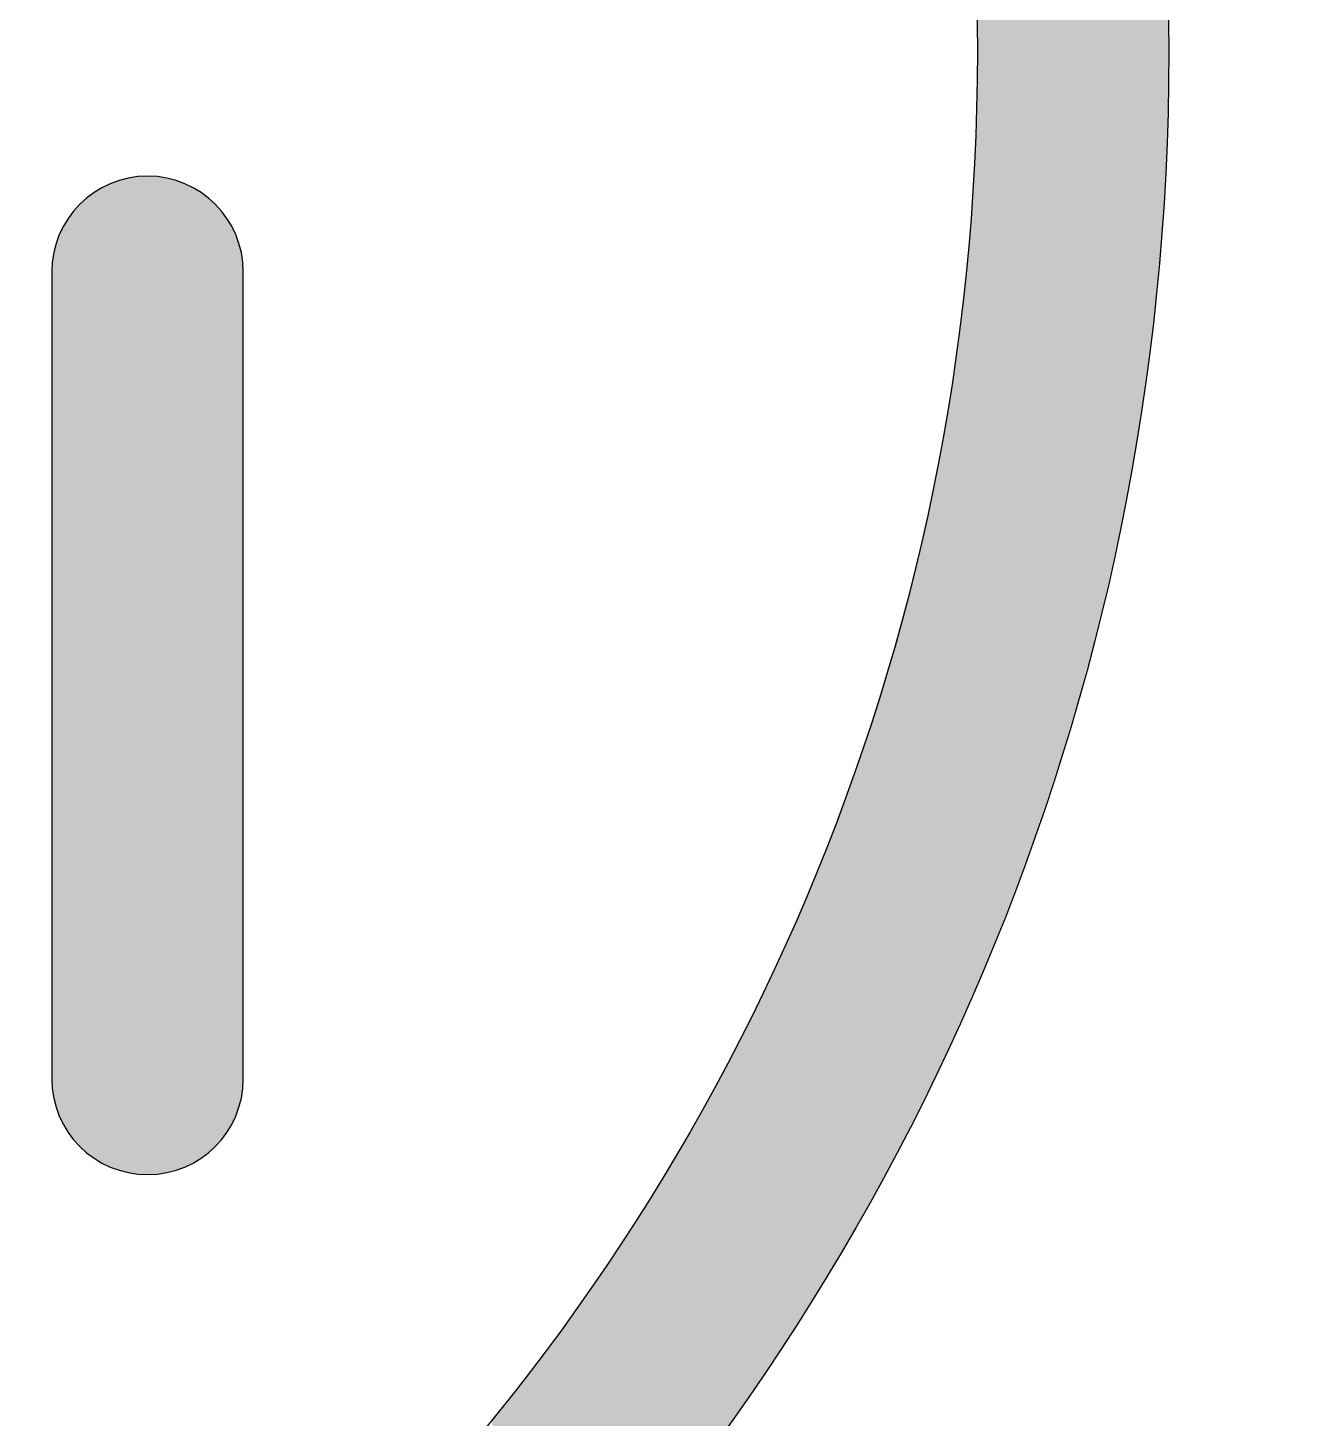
# Model space of a CAD drawing. Extents: x 14808 to 20058, y -13198 to -11680.
# Drawn here: x 16021.88 to 16022.875, y -12011.019 to -12009.93 of the extents above; entities that cross this region are included whole.
import ezdxf

# ---------------------------------------------------------------- set-up
doc = ezdxf.new("R2010")
doc.units = 0
doc.header["$LTSCALE"] = 7
doc.header["$MEASUREMENT"] = 0
doc.layers.get('0').update_dxf_attribs({"color": 2, "linetype": 'CONTINUOUS'})
doc.layers.add('D', color=2, linetype='CONTINUOUS')
doc.styles.add('GHS', font='romans', dxfattribs={"bigfont": 'ghs'})
doc.dimstyles.new('STANDARD$7', dxfattribs={"dimtxt": 3.5, "dimasz": 3, "dimexe": 1, "dimexo": 0.0625, "dimgap": 1, "dimtad": 1, "dimdec": 4, "dimzin": 0, "dimdsep": 46, "dimtxsty": 'GHS', "dimcen": 1, "dimclrt": 2, "dimadec": 0, "dimazin": 0, "dimtfac": 1, "dimtdec": 4, "dimtofl": 0, "dimtmove": 0, "dimatfit": 3, "dimfxl": 1, "dimtolj": 1, "dimtzin": 0, "dimarcsym": 0})

msp = doc.modelspace()

# ---------------------------------------------------------------- linework, layer by layer
at = {"color": 7, "linetype": 'Continuous', "lineweight": 15}
for radius in [16.3242, 15.7587]:
    msp.add_circle((16010.5812, -12018.6267), radius, dxfattribs=at)
at = {"layer": 'D'}
for p, q in [((16021.8984, -12010.1212), (16021.8984, -12010.7531)), ((16022.0484, -12010.7531), (16022.0484, -12010.1212))]:
    msp.add_line(p, q, dxfattribs=at)
for radius in [1.85, 1.7]:
    msp.add_circle((16020.9234, -12009.9489), radius, dxfattribs=at)
for centre, start, end in [((16021.9734, -12010.1212), 0, 180), ((16021.9734, -12010.7531), 180, 0)]:
    msp.add_arc(centre, 0.075, start, end, dxfattribs=at)
for points in [[(16022.6234, -12009.9489), (16022.6229, -12009.2184), (16022.6234, -12009.2193)], [(16022.6229, -12009.9112), (16022.6229, -12009.2184), (16022.6234, -12009.9489)], [(16022.626, -12010.6725), (16022.6234, -12009.2193), (16022.626, -12009.2253)], [(16022.6234, -12010.6784), (16022.6234, -12009.2193), (16022.626, -12010.6725)], [(16022.6435, -12010.6299), (16022.626, -12009.2253), (16022.6435, -12009.2679)], [(16022.626, -12010.6725), (16022.626, -12009.2253), (16022.6435, -12010.6299)], [(16022.6598, -12010.5871), (16022.6435, -12009.2679), (16022.6598, -12009.3107)], [(16022.6435, -12010.6299), (16022.6435, -12009.2679), (16022.6598, -12010.5871)], [(16022.675, -12010.5441), (16022.6598, -12009.3107), (16022.675, -12009.3537)], [(16022.6598, -12010.5871), (16022.6598, -12009.3107), (16022.675, -12010.5441)], [(16022.689, -12010.5011), (16022.675, -12009.3537), (16022.689, -12009.3967)], [(16022.675, -12010.5441), (16022.675, -12009.3537), (16022.689, -12010.5011)], [(16022.7019, -12010.4579), (16022.689, -12009.3967), (16022.7019, -12009.4399)], [(16022.689, -12010.5011), (16022.689, -12009.3967), (16022.7019, -12010.4579)], [(16022.7137, -12010.4148), (16022.7019, -12009.4399), (16022.7137, -12009.483)], [(16022.7019, -12010.4579), (16022.7019, -12009.4399), (16022.7137, -12010.4148)], [(16022.7244, -12010.3716), (16022.7137, -12009.483), (16022.7244, -12009.5262)], [(16022.7137, -12010.4148), (16022.7137, -12009.483), (16022.7244, -12010.3716)], [(16022.734, -12010.3285), (16022.7244, -12009.5262), (16022.734, -12009.5693)], [(16022.7244, -12010.3716), (16022.7244, -12009.5262), (16022.734, -12010.3285)], [(16022.7425, -12010.2855), (16022.734, -12009.5693), (16022.7425, -12009.6123)], [(16022.734, -12010.3285), (16022.734, -12009.5693), (16022.7425, -12010.2855)], [(16022.7499, -12010.2426), (16022.7425, -12009.6123), (16022.7499, -12009.6551)], [(16022.7425, -12010.2855), (16022.7425, -12009.6123), (16022.7499, -12010.2426)], [(16022.7562, -12010.1999), (16022.7499, -12009.6551), (16022.7562, -12009.6979)], [(16022.7499, -12010.2426), (16022.7499, -12009.6551), (16022.7562, -12010.1999)], [(16022.7616, -12010.1574), (16022.7562, -12009.6979), (16022.7616, -12009.7404)], [(16022.7562, -12010.1999), (16022.7562, -12009.6979), (16022.7616, -12010.1574)], [(16022.7659, -12010.1151), (16022.7616, -12009.7404), (16022.7659, -12009.7827)], [(16022.7616, -12010.1574), (16022.7616, -12009.7404), (16022.7659, -12010.1151)], [(16022.7692, -12010.0731), (16022.7659, -12009.7827), (16022.7692, -12009.8247)], [(16022.7659, -12010.1151), (16022.7659, -12009.7827), (16022.7692, -12010.0731)], [(16022.7715, -12010.0314), (16022.7692, -12009.8247), (16022.7715, -12009.8664)], [(16022.7692, -12010.0731), (16022.7692, -12009.8247), (16022.7715, -12010.0314)], [(16022.7729, -12009.99), (16022.7715, -12009.8664), (16022.7729, -12009.9078)], [(16022.7715, -12010.0314), (16022.7715, -12009.8664), (16022.7729, -12009.99)], [(16022.7729, -12009.99), (16022.7729, -12009.9078), (16022.7734, -12009.9489)], [(16022.6234, -12010.6784), (16022.6229, -12009.9866), (16022.6234, -12009.9489)], [(16022.6229, -12010.6794), (16022.6217, -12010.0247), (16022.6229, -12009.9866)], [(16022.6229, -12010.6794), (16022.6229, -12009.9866), (16022.6234, -12010.6784)], [(16022.6217, -12010.6823), (16022.6195, -12010.063), (16022.6217, -12010.0247)], [(16022.6217, -12010.6823), (16022.6217, -12010.0247), (16022.6229, -12010.6794)], [(16021.951, -12010.8247), (16021.9492, -12010.0502), (16021.951, -12010.0496)], [(16021.9527, -12010.8252), (16021.951, -12010.0496), (16021.9527, -12010.0491)], [(16021.951, -12010.8247), (16021.951, -12010.0496), (16021.9527, -12010.8252)], [(16021.9545, -12010.8257), (16021.9527, -12010.0491), (16021.9545, -12010.0486)], [(16021.9527, -12010.8252), (16021.9527, -12010.0491), (16021.9545, -12010.8257)], [(16021.9562, -12010.8261), (16021.9545, -12010.0486), (16021.9562, -12010.0482)], [(16021.9545, -12010.8257), (16021.9545, -12010.0486), (16021.9562, -12010.8261)], [(16021.958, -12010.8265), (16021.9562, -12010.0482), (16021.958, -12010.0478)], [(16021.9562, -12010.8261), (16021.9562, -12010.0482), (16021.958, -12010.8265)], [(16021.9597, -12010.8269), (16021.958, -12010.0478), (16021.9597, -12010.0475)], [(16021.958, -12010.8265), (16021.958, -12010.0478), (16021.9597, -12010.8269)], [(16021.9615, -12010.8272), (16021.9597, -12010.0475), (16021.9615, -12010.0472)], [(16021.9597, -12010.8269), (16021.9597, -12010.0475), (16021.9615, -12010.8272)], [(16021.9632, -12010.8274), (16021.9615, -12010.0472), (16021.9632, -12010.0469)], [(16021.9615, -12010.8272), (16021.9615, -12010.0472), (16021.9632, -12010.8274)], [(16021.9649, -12010.8276), (16021.9632, -12010.0469), (16021.9649, -12010.0467)], [(16021.9632, -12010.8274), (16021.9632, -12010.0469), (16021.9649, -12010.8276)], [(16021.9666, -12010.8278), (16021.9649, -12010.0467), (16021.9666, -12010.0465)], [(16021.9649, -12010.8276), (16021.9649, -12010.0467), (16021.9666, -12010.8278)], [(16021.9683, -12010.8279), (16021.9666, -12010.0465), (16021.9683, -12010.0464)], [(16021.9666, -12010.8278), (16021.9666, -12010.0465), (16021.9683, -12010.8279)], [(16021.97, -12010.828), (16021.9683, -12010.0464), (16021.97, -12010.0463)], [(16021.9683, -12010.8279), (16021.9683, -12010.0464), (16021.97, -12010.828)], [(16021.9717, -12010.8281), (16021.97, -12010.0463), (16021.9717, -12010.0462)], [(16021.97, -12010.828), (16021.97, -12010.0463), (16021.9717, -12010.8281)], [(16021.9734, -12010.8281), (16021.9717, -12010.0462), (16021.9734, -12010.0462)], [(16021.9717, -12010.8281), (16021.9717, -12010.0462), (16021.9734, -12010.8281)], [(16021.975, -12010.8281), (16021.9734, -12010.0462), (16021.975, -12010.0462)], [(16021.9734, -12010.8281), (16021.9734, -12010.0462), (16021.975, -12010.8281)], [(16021.9767, -12010.828), (16021.975, -12010.0462), (16021.9767, -12010.0463)], [(16021.975, -12010.8281), (16021.975, -12010.0462), (16021.9767, -12010.828)], [(16021.9784, -12010.8279), (16021.9767, -12010.0463), (16021.9784, -12010.0464)], [(16021.9767, -12010.828), (16021.9767, -12010.0463), (16021.9784, -12010.8279)], [(16021.9801, -12010.8278), (16021.9784, -12010.0464), (16021.9801, -12010.0465)], [(16021.9784, -12010.8279), (16021.9784, -12010.0464), (16021.9801, -12010.8278)], [(16021.9818, -12010.8276), (16021.9801, -12010.0465), (16021.9818, -12010.0467)], [(16021.9801, -12010.8278), (16021.9801, -12010.0465), (16021.9818, -12010.8276)], [(16021.9835, -12010.8274), (16021.9818, -12010.0467), (16021.9835, -12010.0469)], [(16021.9818, -12010.8276), (16021.9818, -12010.0467), (16021.9835, -12010.8274)], [(16021.9853, -12010.8272), (16021.9835, -12010.0469), (16021.9853, -12010.0472)], [(16021.9835, -12010.8274), (16021.9835, -12010.0469), (16021.9853, -12010.8272)], [(16021.987, -12010.8269), (16021.9853, -12010.0472), (16021.987, -12010.0475)], [(16021.9853, -12010.8272), (16021.9853, -12010.0472), (16021.987, -12010.8269)], [(16021.9888, -12010.8265), (16021.987, -12010.0475), (16021.9888, -12010.0478)], [(16021.987, -12010.8269), (16021.987, -12010.0475), (16021.9888, -12010.8265)], [(16021.9905, -12010.8261), (16021.9888, -12010.0478), (16021.9905, -12010.0482)], [(16021.9888, -12010.8265), (16021.9888, -12010.0478), (16021.9905, -12010.8261)], [(16021.9922, -12010.8257), (16021.9905, -12010.0482), (16021.9922, -12010.0486)], [(16021.9905, -12010.8261), (16021.9905, -12010.0482), (16021.9922, -12010.8257)], [(16021.994, -12010.8252), (16021.9922, -12010.0486), (16021.994, -12010.0491)], [(16021.9922, -12010.8257), (16021.9922, -12010.0486), (16021.994, -12010.8252)], [(16021.9957, -12010.8247), (16021.994, -12010.0491), (16021.9957, -12010.0496)], [(16021.994, -12010.8252), (16021.994, -12010.0491), (16021.9957, -12010.8247)], [(16021.9975, -12010.8241), (16021.9957, -12010.0496), (16021.9975, -12010.0502)], [(16021.9957, -12010.8247), (16021.9957, -12010.0496), (16021.9975, -12010.8241)], [(16021.9292, -12010.8137), (16021.9276, -12010.0618), (16021.9292, -12010.0606)], [(16021.9307, -12010.8148), (16021.9292, -12010.0606), (16021.9307, -12010.0595)], [(16021.9292, -12010.8137), (16021.9292, -12010.0606), (16021.9307, -12010.8148)], [(16021.9323, -12010.8159), (16021.9307, -12010.0595), (16021.9323, -12010.0584)], [(16021.9307, -12010.8148), (16021.9307, -12010.0595), (16021.9323, -12010.8159)], [(16021.9339, -12010.8169), (16021.9323, -12010.0584), (16021.9339, -12010.0574)], [(16021.9323, -12010.8159), (16021.9323, -12010.0584), (16021.9339, -12010.8169)], [(16021.9356, -12010.8179), (16021.9339, -12010.0574), (16021.9356, -12010.0564)], [(16021.9339, -12010.8169), (16021.9339, -12010.0574), (16021.9356, -12010.8179)], [(16021.9372, -12010.8188), (16021.9356, -12010.0564), (16021.9372, -12010.0555)], [(16021.9356, -12010.8179), (16021.9356, -12010.0564), (16021.9372, -12010.8188)], [(16021.9389, -12010.8197), (16021.9372, -12010.0555), (16021.9389, -12010.0546)], [(16021.9372, -12010.8188), (16021.9372, -12010.0555), (16021.9389, -12010.8197)], [(16021.9406, -12010.8206), (16021.9389, -12010.0546), (16021.9406, -12010.0537)], [(16021.9389, -12010.8197), (16021.9389, -12010.0546), (16021.9406, -12010.8206)], [(16021.9423, -12010.8214), (16021.9406, -12010.0537), (16021.9423, -12010.0529)], [(16021.9406, -12010.8206), (16021.9406, -12010.0537), (16021.9423, -12010.8214)], [(16021.944, -12010.8221), (16021.9423, -12010.0529), (16021.944, -12010.0522)], [(16021.9423, -12010.8214), (16021.9423, -12010.0529), (16021.944, -12010.8221)], [(16021.9458, -12010.8228), (16021.944, -12010.0522), (16021.9458, -12010.0515)], [(16021.944, -12010.8221), (16021.944, -12010.0522), (16021.9458, -12010.8228)], [(16021.9475, -12010.8235), (16021.9458, -12010.0515), (16021.9475, -12010.0508)], [(16021.9458, -12010.8228), (16021.9458, -12010.0515), (16021.9475, -12010.8235)], [(16021.9492, -12010.8241), (16021.9475, -12010.0508), (16021.9492, -12010.0502)], [(16021.9475, -12010.8235), (16021.9475, -12010.0508), (16021.9492, -12010.8241)], [(16021.9492, -12010.8241), (16021.9492, -12010.0502), (16021.951, -12010.8247)], [(16021.9992, -12010.8235), (16021.9975, -12010.0502), (16021.9992, -12010.0508)], [(16021.9975, -12010.8241), (16021.9975, -12010.0502), (16021.9992, -12010.8235)], [(16022.001, -12010.8228), (16021.9992, -12010.0508), (16022.001, -12010.0515)], [(16021.9992, -12010.8235), (16021.9992, -12010.0508), (16022.001, -12010.8228)], [(16022.0027, -12010.8221), (16022.001, -12010.0515), (16022.0027, -12010.0522)], [(16022.001, -12010.8228), (16022.001, -12010.0515), (16022.0027, -12010.8221)], [(16022.0044, -12010.8214), (16022.0027, -12010.0522), (16022.0044, -12010.0529)], [(16022.0027, -12010.8221), (16022.0027, -12010.0522), (16022.0044, -12010.8214)], [(16022.0061, -12010.8206), (16022.0044, -12010.0529), (16022.0061, -12010.0537)], [(16022.0044, -12010.8214), (16022.0044, -12010.0529), (16022.0061, -12010.8206)], [(16022.0078, -12010.8197), (16022.0061, -12010.0537), (16022.0078, -12010.0546)], [(16022.0061, -12010.8206), (16022.0061, -12010.0537), (16022.0078, -12010.8197)], [(16022.0095, -12010.8188), (16022.0078, -12010.0546), (16022.0095, -12010.0555)], [(16022.0078, -12010.8197), (16022.0078, -12010.0546), (16022.0095, -12010.8188)], [(16022.0111, -12010.8179), (16022.0095, -12010.0555), (16022.0111, -12010.0564)], [(16022.0095, -12010.8188), (16022.0095, -12010.0555), (16022.0111, -12010.8179)], [(16022.0128, -12010.8169), (16022.0111, -12010.0564), (16022.0128, -12010.0574)], [(16022.0111, -12010.8179), (16022.0111, -12010.0564), (16022.0128, -12010.8169)], [(16022.0144, -12010.8159), (16022.0128, -12010.0574), (16022.0144, -12010.0584)], [(16022.0128, -12010.8169), (16022.0128, -12010.0574), (16022.0144, -12010.8159)], [(16022.016, -12010.8148), (16022.0144, -12010.0584), (16022.016, -12010.0595)], [(16022.0144, -12010.8159), (16022.0144, -12010.0584), (16022.016, -12010.8148)], [(16022.0176, -12010.8137), (16022.016, -12010.0595), (16022.0176, -12010.0606)], [(16022.016, -12010.8148), (16022.016, -12010.0595), (16022.0176, -12010.8137)], [(16022.0191, -12010.8125), (16022.0176, -12010.0606), (16022.0191, -12010.0618)], [(16022.0176, -12010.8137), (16022.0176, -12010.0606), (16022.0191, -12010.8125)], [(16021.9177, -12010.8033), (16021.9164, -12010.0724), (16021.9177, -12010.071)], [(16021.919, -12010.8048), (16021.9177, -12010.071), (16021.919, -12010.0696)], [(16021.9177, -12010.8033), (16021.9177, -12010.071), (16021.919, -12010.8048)], [(16021.9203, -12010.8061), (16021.919, -12010.0696), (16021.9203, -12010.0682)], [(16021.919, -12010.8048), (16021.919, -12010.0696), (16021.9203, -12010.8061)], [(16021.9217, -12010.8075), (16021.9203, -12010.0682), (16021.9217, -12010.0668)], [(16021.9203, -12010.8061), (16021.9203, -12010.0682), (16021.9217, -12010.8075)], [(16021.9231, -12010.8088), (16021.9217, -12010.0668), (16021.9231, -12010.0655)], [(16021.9217, -12010.8075), (16021.9217, -12010.0668), (16021.9231, -12010.8088)], [(16021.9246, -12010.8101), (16021.9231, -12010.0655), (16021.9246, -12010.0642)], [(16021.9231, -12010.8088), (16021.9231, -12010.0655), (16021.9246, -12010.8101)], [(16021.9261, -12010.8113), (16021.9246, -12010.0642), (16021.9261, -12010.063)], [(16021.9246, -12010.8101), (16021.9246, -12010.0642), (16021.9261, -12010.8113)], [(16021.9276, -12010.8125), (16021.9261, -12010.063), (16021.9276, -12010.0618)], [(16021.9261, -12010.8113), (16021.9261, -12010.063), (16021.9276, -12010.8125)], [(16021.9276, -12010.8125), (16021.9276, -12010.0618), (16021.9292, -12010.8137)], [(16022.0206, -12010.8113), (16022.0191, -12010.0618), (16022.0206, -12010.063)], [(16022.0191, -12010.8125), (16022.0191, -12010.0618), (16022.0206, -12010.8113)], [(16022.0221, -12010.8101), (16022.0206, -12010.063), (16022.0221, -12010.0642)], [(16022.0206, -12010.8113), (16022.0206, -12010.063), (16022.0221, -12010.8101)], [(16022.0236, -12010.8088), (16022.0221, -12010.0642), (16022.0236, -12010.0655)], [(16022.0221, -12010.8101), (16022.0221, -12010.0642), (16022.0236, -12010.8088)], [(16022.025, -12010.8075), (16022.0236, -12010.0655), (16022.025, -12010.0668)], [(16022.0236, -12010.8088), (16022.0236, -12010.0655), (16022.025, -12010.8075)], [(16022.0264, -12010.8061), (16022.025, -12010.0668), (16022.0264, -12010.0682)], [(16022.025, -12010.8075), (16022.025, -12010.0668), (16022.0264, -12010.8061)], [(16022.0277, -12010.8048), (16022.0264, -12010.0682), (16022.0277, -12010.0696)], [(16022.0264, -12010.8061), (16022.0264, -12010.0682), (16022.0277, -12010.8048)], [(16022.0291, -12010.8033), (16022.0277, -12010.0696), (16022.0291, -12010.071)], [(16022.0277, -12010.8048), (16022.0277, -12010.0696), (16022.0291, -12010.8033)], [(16022.0303, -12010.8019), (16022.0291, -12010.071), (16022.0303, -12010.0724)], [(16022.0291, -12010.8033), (16022.0291, -12010.071), (16022.0303, -12010.8019)], [(16022.6195, -12010.6872), (16022.6165, -12010.1016), (16022.6195, -12010.063)], [(16022.6195, -12010.6872), (16022.6195, -12010.063), (16022.6217, -12010.6823)], [(16021.9096, -12010.7925), (16021.9086, -12010.0834), (16021.9096, -12010.0818)], [(16021.9106, -12010.7942), (16021.9096, -12010.0818), (16021.9106, -12010.0802)], [(16021.9096, -12010.7925), (16021.9096, -12010.0818), (16021.9106, -12010.7942)], [(16021.9117, -12010.7957), (16021.9106, -12010.0802), (16021.9117, -12010.0786)], [(16021.9106, -12010.7942), (16021.9106, -12010.0802), (16021.9117, -12010.7957)], [(16021.9128, -12010.7973), (16021.9117, -12010.0786), (16021.9128, -12010.077)], [(16021.9117, -12010.7957), (16021.9117, -12010.0786), (16021.9128, -12010.7973)], [(16021.9139, -12010.7989), (16021.9128, -12010.077), (16021.9139, -12010.0755)], [(16021.9128, -12010.7973), (16021.9128, -12010.077), (16021.9139, -12010.7989)], [(16021.9151, -12010.8004), (16021.9139, -12010.0755), (16021.9151, -12010.0739)], [(16021.9139, -12010.7989), (16021.9139, -12010.0755), (16021.9151, -12010.8004)], [(16021.9164, -12010.8019), (16021.9151, -12010.0739), (16021.9164, -12010.0724)], [(16021.9151, -12010.8004), (16021.9151, -12010.0739), (16021.9164, -12010.8019)], [(16021.9164, -12010.8019), (16021.9164, -12010.0724), (16021.9177, -12010.8033)], [(16022.0316, -12010.8004), (16022.0303, -12010.0724), (16022.0316, -12010.0739)], [(16022.0303, -12010.8019), (16022.0303, -12010.0724), (16022.0316, -12010.8004)], [(16022.0328, -12010.7989), (16022.0316, -12010.0739), (16022.0328, -12010.0755)], [(16022.0316, -12010.8004), (16022.0316, -12010.0739), (16022.0328, -12010.7989)], [(16022.0339, -12010.7973), (16022.0328, -12010.0755), (16022.0339, -12010.077)], [(16022.0328, -12010.7989), (16022.0328, -12010.0755), (16022.0339, -12010.7973)], [(16022.0351, -12010.7957), (16022.0339, -12010.077), (16022.0351, -12010.0786)], [(16022.0339, -12010.7973), (16022.0339, -12010.077), (16022.0351, -12010.7957)], [(16022.0361, -12010.7942), (16022.0351, -12010.0786), (16022.0361, -12010.0802)], [(16022.0351, -12010.7957), (16022.0351, -12010.0786), (16022.0361, -12010.7942)], [(16022.0372, -12010.7925), (16022.0361, -12010.0802), (16022.0372, -12010.0818)], [(16022.0361, -12010.7942), (16022.0361, -12010.0802), (16022.0372, -12010.7925)], [(16022.0381, -12010.7909), (16022.0372, -12010.0818), (16022.0381, -12010.0834)], [(16022.0372, -12010.7925), (16022.0372, -12010.0818), (16022.0381, -12010.7909)], [(16021.9036, -12010.7807), (16021.903, -12010.0953), (16021.9036, -12010.0936)], [(16021.9043, -12010.7824), (16021.9036, -12010.0936), (16021.9043, -12010.0919)], [(16021.9036, -12010.7807), (16021.9036, -12010.0936), (16021.9043, -12010.7824)], [(16021.9051, -12010.7842), (16021.9043, -12010.0919), (16021.9051, -12010.0902)], [(16021.9043, -12010.7824), (16021.9043, -12010.0919), (16021.9051, -12010.7842)], [(16021.9059, -12010.7859), (16021.9051, -12010.0902), (16021.9059, -12010.0885)], [(16021.9051, -12010.7842), (16021.9051, -12010.0902), (16021.9059, -12010.7859)], [(16021.9067, -12010.7876), (16021.9059, -12010.0885), (16021.9067, -12010.0868)], [(16021.9059, -12010.7859), (16021.9059, -12010.0885), (16021.9067, -12010.7876)], [(16021.9076, -12010.7892), (16021.9067, -12010.0868), (16021.9076, -12010.0851)], [(16021.9067, -12010.7876), (16021.9067, -12010.0868), (16021.9076, -12010.7892)], [(16021.9086, -12010.7909), (16021.9076, -12010.0851), (16021.9086, -12010.0834)], [(16021.9076, -12010.7892), (16021.9076, -12010.0851), (16021.9086, -12010.7909)], [(16021.9086, -12010.7909), (16021.9086, -12010.0834), (16021.9096, -12010.7925)], [(16022.0391, -12010.7892), (16022.0381, -12010.0834), (16022.0391, -12010.0851)], [(16022.0381, -12010.7909), (16022.0381, -12010.0834), (16022.0391, -12010.7892)], [(16022.04, -12010.7876), (16022.0391, -12010.0851), (16022.04, -12010.0868)], [(16022.0391, -12010.7892), (16022.0391, -12010.0851), (16022.04, -12010.7876)], [(16022.0408, -12010.7859), (16022.04, -12010.0868), (16022.0408, -12010.0885)], [(16022.04, -12010.7876), (16022.04, -12010.0868), (16022.0408, -12010.7859)], [(16022.0416, -12010.7842), (16022.0408, -12010.0885), (16022.0416, -12010.0902)], [(16022.0408, -12010.7859), (16022.0408, -12010.0885), (16022.0416, -12010.7842)], [(16022.0424, -12010.7824), (16022.0416, -12010.0902), (16022.0424, -12010.0919)], [(16022.0416, -12010.7842), (16022.0416, -12010.0902), (16022.0424, -12010.7824)], [(16022.0431, -12010.7807), (16022.0424, -12010.0919), (16022.0431, -12010.0936)], [(16022.0424, -12010.7824), (16022.0424, -12010.0919), (16022.0431, -12010.7807)], [(16022.0438, -12010.779), (16022.0431, -12010.0936), (16022.0438, -12010.0953)], [(16022.0431, -12010.7807), (16022.0431, -12010.0936), (16022.0438, -12010.779)], [(16021.9003, -12010.7702), (16021.9, -12010.1058), (16021.9003, -12010.1041)], [(16021.9008, -12010.772), (16021.9003, -12010.1041), (16021.9008, -12010.1023)], [(16021.9003, -12010.7702), (16021.9003, -12010.1041), (16021.9008, -12010.772)], [(16021.9013, -12010.7737), (16021.9008, -12010.1023), (16021.9013, -12010.1006)], [(16021.9008, -12010.772), (16021.9008, -12010.1023), (16021.9013, -12010.7737)], [(16021.9018, -12010.7755), (16021.9013, -12010.1006), (16021.9018, -12010.0988)], [(16021.9013, -12010.7737), (16021.9013, -12010.1006), (16021.9018, -12010.7755)], [(16021.9023, -12010.7772), (16021.9018, -12010.0988), (16021.9023, -12010.0971)], [(16021.9018, -12010.7755), (16021.9018, -12010.0988), (16021.9023, -12010.7772)], [(16021.903, -12010.779), (16021.9023, -12010.0971), (16021.903, -12010.0953)], [(16021.9023, -12010.7772), (16021.9023, -12010.0971), (16021.903, -12010.779)], [(16021.903, -12010.779), (16021.903, -12010.0953), (16021.9036, -12010.7807)], [(16022.0444, -12010.7772), (16022.0438, -12010.0953), (16022.0444, -12010.0971)], [(16022.0438, -12010.779), (16022.0438, -12010.0953), (16022.0444, -12010.7772)], [(16022.0449, -12010.7755), (16022.0444, -12010.0971), (16022.0449, -12010.0988)], [(16022.0444, -12010.7772), (16022.0444, -12010.0971), (16022.0449, -12010.7755)], [(16022.0455, -12010.7737), (16022.0449, -12010.0988), (16022.0455, -12010.1006)], [(16022.0449, -12010.7755), (16022.0449, -12010.0988), (16022.0455, -12010.7737)], [(16022.0459, -12010.772), (16022.0455, -12010.1006), (16022.0459, -12010.1023)], [(16022.0455, -12010.7737), (16022.0455, -12010.1006), (16022.0459, -12010.772)], [(16022.0464, -12010.7702), (16022.0459, -12010.1023), (16022.0464, -12010.1041)], [(16022.0459, -12010.772), (16022.0459, -12010.1023), (16022.0464, -12010.7702)], [(16022.0468, -12010.7685), (16022.0464, -12010.1041), (16022.0468, -12010.1058)], [(16022.0464, -12010.7702), (16022.0464, -12010.1041), (16022.0468, -12010.7685)], [(16022.6165, -12010.6941), (16022.6125, -12010.1405), (16022.6165, -12010.1016)], [(16022.6165, -12010.6941), (16022.6165, -12010.1016), (16022.6195, -12010.6872)], [(16021.8987, -12010.7598), (16021.8985, -12010.1162), (16021.8987, -12010.1145)], [(16021.8988, -12010.7616), (16021.8987, -12010.1145), (16021.8988, -12010.1128)], [(16021.8987, -12010.7598), (16021.8987, -12010.1145), (16021.8988, -12010.7616)], [(16021.8991, -12010.7633), (16021.8988, -12010.1128), (16021.8991, -12010.111)], [(16021.8988, -12010.7616), (16021.8988, -12010.1128), (16021.8991, -12010.7633)], [(16021.8993, -12010.765), (16021.8991, -12010.111), (16021.8993, -12010.1093)], [(16021.8991, -12010.7633), (16021.8991, -12010.111), (16021.8993, -12010.765)], [(16021.8996, -12010.7668), (16021.8993, -12010.1093), (16021.8996, -12010.1076)], [(16021.8993, -12010.765), (16021.8993, -12010.1093), (16021.8996, -12010.7668)], [(16021.9, -12010.7685), (16021.8996, -12010.1076), (16021.9, -12010.1058)], [(16021.8996, -12010.7668), (16021.8996, -12010.1076), (16021.9, -12010.7685)], [(16021.9, -12010.7685), (16021.9, -12010.1058), (16021.9003, -12010.7702)], [(16022.0471, -12010.7668), (16022.0468, -12010.1058), (16022.0471, -12010.1076)], [(16022.0468, -12010.7685), (16022.0468, -12010.1058), (16022.0471, -12010.7668)], [(16022.0474, -12010.765), (16022.0471, -12010.1076), (16022.0474, -12010.1093)], [(16022.0471, -12010.7668), (16022.0471, -12010.1076), (16022.0474, -12010.765)], [(16022.0477, -12010.7633), (16022.0474, -12010.1093), (16022.0477, -12010.111)], [(16022.0474, -12010.765), (16022.0474, -12010.1093), (16022.0477, -12010.7633)], [(16022.0479, -12010.7616), (16022.0477, -12010.111), (16022.0479, -12010.1128)], [(16022.0477, -12010.7633), (16022.0477, -12010.111), (16022.0479, -12010.7616)], [(16022.0481, -12010.7598), (16022.0479, -12010.1128), (16022.0481, -12010.1145)], [(16022.0479, -12010.7616), (16022.0479, -12010.1128), (16022.0481, -12010.7598)], [(16022.0482, -12010.7581), (16022.0481, -12010.1145), (16022.0482, -12010.1162)], [(16022.0481, -12010.7598), (16022.0481, -12010.1145), (16022.0482, -12010.7581)], [(16021.8985, -12010.7581), (16021.8984, -12010.1179), (16021.8985, -12010.1162)], [(16021.8984, -12010.7565), (16021.8984, -12010.1179), (16021.8985, -12010.7581)], [(16021.8984, -12010.7565), (16021.8984, -12010.1195), (16021.8984, -12010.1179)], [(16021.8984, -12010.7548), (16021.8984, -12010.1195), (16021.8984, -12010.7565)], [(16021.8984, -12010.7548), (16021.8984, -12010.1212), (16021.8984, -12010.1195)], [(16021.8984, -12010.7531), (16021.8984, -12010.1212), (16021.8984, -12010.7548)], [(16021.8985, -12010.7581), (16021.8985, -12010.1162), (16021.8987, -12010.7598)], [(16022.0483, -12010.7565), (16022.0482, -12010.1162), (16022.0483, -12010.1179)], [(16022.0482, -12010.7581), (16022.0482, -12010.1162), (16022.0483, -12010.7565)], [(16022.0483, -12010.7548), (16022.0483, -12010.1179), (16022.0483, -12010.1195)], [(16022.0483, -12010.7565), (16022.0483, -12010.1179), (16022.0483, -12010.7548)], [(16022.0484, -12010.7531), (16022.0483, -12010.1195), (16022.0484, -12010.1212)], [(16022.0483, -12010.7548), (16022.0483, -12010.1195), (16022.0484, -12010.7531)], [(16022.6125, -12010.7031), (16022.6076, -12010.1796), (16022.6125, -12010.1405)], [(16022.6125, -12010.7031), (16022.6125, -12010.1405), (16022.6165, -12010.6941)], [(16022.6076, -12010.7142), (16022.6074, -12010.1814), (16022.6076, -12010.1796)], [(16022.6076, -12010.7142), (16022.6076, -12010.1796), (16022.6125, -12010.7031)], [(16022.6074, -12010.7148), (16022.6018, -12010.2188), (16022.6074, -12010.1814)], [(16022.6074, -12010.7148), (16022.6074, -12010.1814), (16022.6076, -12010.7142)], [(16022.6018, -12010.7267), (16022.595, -12010.2582), (16022.6018, -12010.2188)], [(16022.6018, -12010.7267), (16022.6018, -12010.2188), (16022.6074, -12010.7148)], [(16022.595, -12010.7412), (16022.5876, -12010.2956), (16022.595, -12010.2582)], [(16022.595, -12010.7412), (16022.595, -12010.2582), (16022.6018, -12010.7267)], [(16022.5872, -12010.7577), (16022.5784, -12010.3374), (16022.5872, -12010.2978)], [(16022.5876, -12010.7569), (16022.5872, -12010.2978), (16022.5876, -12010.2956)], [(16022.5872, -12010.7577), (16022.5872, -12010.2978), (16022.5876, -12010.7569)], [(16022.5876, -12010.7569), (16022.5876, -12010.2956), (16022.595, -12010.7412)], [(16022.5784, -12010.7753), (16022.5686, -12010.377), (16022.5784, -12010.3374)], [(16022.5784, -12010.7753), (16022.5784, -12010.3374), (16022.5872, -12010.7577)], [(16022.5667, -12010.7986), (16022.5577, -12010.4167), (16022.5667, -12010.3839)], [(16022.5686, -12010.7948), (16022.5667, -12010.3839), (16022.5686, -12010.377)], [(16022.5667, -12010.7986), (16022.5667, -12010.3839), (16022.5686, -12010.7948)], [(16022.5686, -12010.7948), (16022.5686, -12010.377), (16022.5784, -12010.7753)], [(16022.5577, -12010.8154), (16022.5459, -12010.4563), (16022.5577, -12010.4167)], [(16022.5577, -12010.8154), (16022.5577, -12010.4167), (16022.5667, -12010.7986)], [(16022.5446, -12010.8399), (16022.533, -12010.4959), (16022.5446, -12010.4601)], [(16022.5459, -12010.8376), (16022.5446, -12010.4601), (16022.5459, -12010.4563)], [(16022.5446, -12010.8399), (16022.5446, -12010.4601), (16022.5459, -12010.8376)], [(16022.5459, -12010.8376), (16022.5459, -12010.4563), (16022.5577, -12010.8154)], [(16022.533, -12010.8606), (16022.5215, -12010.5284), (16022.533, -12010.4959)], [(16022.533, -12010.8606), (16022.533, -12010.4959), (16022.5446, -12010.8399)], [(16022.5215, -12010.8809), (16022.519, -12010.5353), (16022.5215, -12010.5284)], [(16022.5215, -12010.8809), (16022.5215, -12010.5284), (16022.533, -12010.8606)], [(16022.519, -12010.885), (16022.504, -12010.5747), (16022.519, -12010.5353)], [(16022.519, -12010.885), (16022.519, -12010.5353), (16022.5215, -12010.8809)], [(16022.504, -12010.91), (16022.4972, -12010.5913), (16022.504, -12010.5747)], [(16022.504, -12010.91), (16022.504, -12010.5747), (16022.519, -12010.885)], [(16022.4972, -12010.9213), (16022.4879, -12010.6138), (16022.4972, -12010.5913)], [(16022.4972, -12010.9213), (16022.4972, -12010.5913), (16022.504, -12010.91)], [(16022.4879, -12010.9358), (16022.4718, -12010.6505), (16022.4879, -12010.6138)], [(16022.4879, -12010.9358), (16022.4879, -12010.6138), (16022.4972, -12010.9213)], [(16022.4708, -12010.9627), (16022.4527, -12010.6914), (16022.4708, -12010.6527)], [(16022.4718, -12010.9612), (16022.4708, -12010.6527), (16022.4718, -12010.6505)], [(16022.4708, -12010.9627), (16022.4708, -12010.6527), (16022.4718, -12010.9612)], [(16022.4718, -12010.9612), (16022.4718, -12010.6505), (16022.4879, -12010.9358)], [(16022.4527, -12010.9897), (16022.4453, -12010.706), (16022.4527, -12010.6914)], [(16022.4527, -12010.9897), (16022.4527, -12010.6914), (16022.4708, -12010.9627)], [(16022.4453, -12011.0006), (16022.4334, -12010.7297), (16022.4453, -12010.706)], [(16022.4453, -12011.0006), (16022.4453, -12010.706), (16022.4527, -12010.9897)], [(16022.4334, -12011.0174), (16022.4178, -12010.759), (16022.4334, -12010.7297)], [(16022.4334, -12011.0174), (16022.4334, -12010.7297), (16022.4453, -12011.0006)], [(16022.4132, -12011.0455), (16022.3919, -12010.8053), (16022.4132, -12010.7677)], [(16022.4178, -12011.0394), (16022.4132, -12010.7677), (16022.4178, -12010.759)], [(16022.4132, -12011.0455), (16022.4132, -12010.7677), (16022.4178, -12011.0394)], [(16022.4178, -12011.0394), (16022.4178, -12010.759), (16022.4334, -12011.0174)], [(16022.3892, -12011.0775), (16022.3696, -12010.8425), (16022.3892, -12010.8097)], [(16022.3919, -12011.0739), (16022.3892, -12010.8097), (16022.3919, -12010.8053)], [(16022.3892, -12011.0775), (16022.3892, -12010.8097), (16022.3919, -12011.0739)], [(16022.3919, -12011.0739), (16022.3919, -12010.8053), (16022.4132, -12011.0455)], [(16022.3696, -12011.1023), (16022.3596, -12010.8581), (16022.3696, -12010.8425)], [(16022.3696, -12011.1023), (16022.3696, -12010.8425), (16022.3892, -12011.0775)], [(16022.3596, -12011.1149), (16022.3463, -12010.8792), (16022.3596, -12010.8581)], [(16022.3596, -12011.1149), (16022.3596, -12010.8581), (16022.3696, -12011.1023)], [(16022.3463, -12011.131), (16022.329, -12010.9048), (16022.3463, -12010.8792)], [(16022.3463, -12011.131), (16022.3463, -12010.8792), (16022.3596, -12011.1149)], [(16022.329, -12011.1517), (16022.3219, -12010.9153), (16022.329, -12010.9048)], [(16022.329, -12011.1517), (16022.329, -12010.9048), (16022.3463, -12011.131)], [(16022.3219, -12011.1597), (16022.2974, -12010.9498), (16022.3219, -12010.9153)], [(16022.3219, -12011.1597), (16022.3219, -12010.9153), (16022.329, -12011.1517)], [(16022.2966, -12011.1885), (16022.2704, -12010.986), (16022.2966, -12010.951)], [(16022.2974, -12011.1876), (16022.2966, -12010.951), (16022.2974, -12010.9498)], [(16022.2966, -12011.1885), (16022.2966, -12010.951), (16022.2974, -12011.1876)], [(16022.2974, -12011.1876), (16022.2974, -12010.9498), (16022.3219, -12011.1597)], [(16022.2704, -12011.2169), (16022.2649, -12010.9929), (16022.2704, -12010.986)], [(16022.2704, -12011.2169), (16022.2704, -12010.986), (16022.2966, -12011.1885)], [(16022.2649, -12011.2227), (16022.2432, -12011.0204), (16022.2649, -12010.9929)], [(16022.2649, -12011.2227), (16022.2649, -12010.9929), (16022.2704, -12011.2169)]]:
    msp.add_solid(points, dxfattribs=at)

# ---------------------------------------------------------------- leaders
msp.add_leader([(16010.9394, -12016.7179), (16031.8854, -11984.6857)], dimstyle='STANDARD$7', override={"dimscale": 1, "dimasz": 3.5, "dimtad": 0, "dimcen": 5, "dimtp": 0.1, "dimtm": 1e-09}, dxfattribs=at)

doc.saveas('drawing.dxf')
